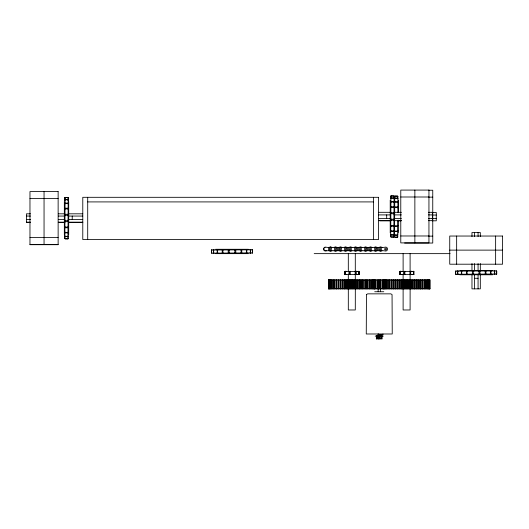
<?xml version="1.0" encoding="UTF-8"?>
<svg xmlns="http://www.w3.org/2000/svg" width="529" height="529" viewBox="0 0 529 529"><rect width="100%" height="100%" fill="white"/><g stroke="black" fill="none" stroke-linecap="round" stroke-linejoin="round"><path stroke-width="0.79" d="M222.24 253.146L222.24 249.787M241.753 253.146L241.753 249.787M466.386 274.267L466.386 270.908M485.9 274.267L485.9 270.908M349.16 271.496L349.239 274.604L349.16 271.496L350.072 271.245L350.072 274.604L349.16 274.359M403.964 271.496L404.05 274.604L403.964 271.496L404.877 271.245L404.877 274.604L403.964 274.359M64.842 200.193L65.087 199.631L68.201 199.936M64.842 200.498L65.087 199.301L68.201 199.631M64.842 236.337L67.95 236.675L68.201 235.782M68.201 236.086L67.95 236.642L68.201 236.337M390.713 198.692L390.964 197.806L394.072 198.137M394.528 198.844L394.773 197.952L397.887 198.282M390.713 234.843L393.821 235.174L394.072 234.281M394.528 234.988L397.636 235.326L397.887 234.433M64.842 198.051L65.087 197.403L67.95 197.403L68.201 197.853L67.95 238.877L65.087 238.877L64.842 238.42L65.087 197.403M64.842 198.349L65.087 197.707L64.842 198.157M64.842 238.116L65.087 238.572L67.95 238.572L68.201 237.924M67.95 238.877L68.201 238.229M390.713 196.55L390.964 195.902L393.821 195.902L394.072 196.358L393.821 237.078L390.964 237.078L390.713 236.622L390.964 195.902M394.528 196.702L394.773 196.054L397.636 196.054L397.887 196.51L397.887 212.499M393.821 237.078L394.072 236.43M394.773 196.054L394.528 236.767L394.773 237.223L397.636 237.223L397.887 236.575M64.842 204.082L65.087 203.03L68.201 203.209M64.842 232.767L67.95 232.945L68.201 231.894M390.713 202.581L390.964 201.536L394.072 201.714M394.528 202.733L394.773 201.681L397.887 201.86M390.713 231.266L393.821 231.444L394.072 230.399M394.528 231.418L397.636 231.596L397.887 230.545M366.452 294.554L366.266 333.984L392.24 333.984L392.055 294.554L390.845 293.853L367.662 293.853L366.458 294.554M67.95 238.572L68.201 238.116M397.636 237.223L397.636 220.249M64.842 209.325L65.087 208.228L68.201 208.228M64.842 227.741L67.95 227.748L68.201 226.65M390.713 207.831L390.964 206.727L394.072 206.733M394.528 207.976L394.773 206.879L397.887 206.879M390.713 226.247L393.821 226.253L394.072 225.149M394.528 226.399L397.636 226.399L397.887 225.301M228.217 253.146L228.217 249.787M235.782 253.146L235.782 249.787M472.364 274.267L472.364 270.908M479.922 274.267L479.922 270.908M217.221 253.146L217.221 249.787M246.779 253.146L246.779 249.787M461.367 274.267L461.367 270.908M490.925 274.267L490.925 270.908M64.842 199.631L65.087 199.301M64.842 199.936L65.087 199.605M67.95 236.972L68.201 236.642M390.713 198.137L390.964 197.806M394.528 198.282L394.773 197.952M393.821 235.174L394.072 234.843M397.636 235.326L397.887 234.988M64.842 215.422L64.842 214.205M68.201 221.77L68.201 220.553M390.713 213.921L390.713 212.711M394.072 220.269L394.072 219.052M356.116 274.359L355.898 274.604L355.898 271.245L356.116 274.359L355.164 274.604L355.164 271.245L356.116 271.496M410.702 274.604L410.702 271.245M356.863 274.604L357.181 274.359L356.235 274.604M411.668 274.604L411.985 274.359L411.04 274.604M228.389 250.032L229.434 249.787M234.565 253.146L235.61 252.895M472.529 271.159L473.581 270.908M478.712 274.267L479.757 274.015M213.643 253.146L213.313 250.032L213.643 249.787M250.349 253.146L250.686 250.032L250.349 249.787M457.79 274.267L457.459 271.159L457.79 270.908M494.496 274.267L494.827 274.015L494.496 270.908M65.087 214.377L68.201 214.205M64.842 221.77L67.95 221.598M390.964 212.876L394.072 212.711M390.713 220.269L393.821 220.104M410.921 274.359L409.968 274.604L409.968 271.245L410.921 271.496M345.741 271.245L345.325 271.496L346.197 271.245M400.546 271.245L400.129 271.496L401.002 271.245M222.24 250.032L223.337 249.787M240.662 253.146L241.76 252.895M466.38 271.159L467.484 270.908M484.802 274.267L485.906 274.015M211.415 250.032L252.128 249.787L252.584 250.032L252.584 252.895L211.864 253.146L211.415 252.895L211.415 250.032L212.063 249.787M455.562 271.159L496.275 270.908L496.731 271.159L496.731 274.015L456.011 274.267L455.562 274.015L455.562 271.159L456.203 270.908M344.769 271.496L359.178 271.496L359.178 274.359L358.642 274.604L345.252 274.604L344.769 274.359L344.769 271.496L345.556 271.245L345.556 274.604L344.769 274.359M399.574 271.496L413.982 271.496L413.982 274.359L413.447 274.604L400.056 274.604L399.574 274.359L399.574 271.496L400.36 271.245L400.36 274.604L399.574 274.359M217.042 250.032L218.087 249.787M245.906 253.146L246.95 252.895M461.189 271.159L462.234 270.908M490.052 274.267L491.097 274.015M251.936 253.146L252.584 252.895M496.083 274.267L496.731 274.015M413.982 274.359L413.361 274.604L413.447 271.245M213.313 250.032L214.205 249.787M249.794 253.146L250.686 252.895M457.459 271.159L458.352 270.908M493.941 274.267L494.827 274.015M428.84 190.235L432.755 190.235L432.755 243.042L404.586 243.042M390.964 196.021L393.821 196.021L394.072 196.55M394.773 196.166L397.636 196.166L397.887 196.702M400.777 197L428.94 197M428.84 197.145L432.755 197.145M65.087 197.515L67.95 197.515L68.201 198.051M390.964 198.137L393.821 198.137L394.072 198.692M394.773 198.282L397.636 198.282L397.887 198.844M29.968 198.494L58.137 198.494M87.708 201.913L373.593 201.913M390.964 202.052L393.821 202.052L394.072 202.581M394.773 202.197L397.636 202.197L397.887 202.733M65.087 203.546L67.95 203.546L68.201 204.082M390.964 207.381L393.821 207.381L394.072 207.831M394.773 207.527L397.636 207.527L397.887 207.976M65.087 208.876L67.95 208.876L68.201 209.325M378.579 212.314L390.825 212.314M394.092 212.314L401.438 212.314M428.378 212.314L432.464 212.314L432.464 220.666L428.378 220.666M432.193 212.466L436.273 212.466L436.273 220.811L432.193 220.811M390.964 213.597L394.072 213.921M30.53 213.815L26.45 213.815L26.45 222.464L30.53 222.464M58.289 213.815L64.822 213.815M68.902 213.815L82.782 213.815M378.566 214.9L390.779 214.9M394.045 214.9L401.405 214.9M428.378 214.9L432.464 214.9M432.186 215.045L436.273 215.045M65.087 215.098L68.201 215.422M26.45 216.057L30.537 216.057M58.322 216.057L64.862 216.057M68.135 216.057L82.782 216.057M378.566 218.417L390.779 218.417M394.045 218.417L401.405 218.417M428.378 218.417L432.464 218.417M432.186 218.57L436.273 218.57M390.713 219.052L393.821 219.383M26.45 219.581L30.537 219.581M58.322 219.581L64.862 219.581M68.135 219.581L82.782 219.581M378.579 220.666L390.825 220.666M394.092 220.666L401.438 220.666M64.842 220.553L67.95 220.877M390.554 220.811L379.941 220.811L379.941 220.163M397.901 220.811L401.167 220.811M26.45 222.16L30.53 222.16M58.289 222.16L64.822 222.16M68.902 222.16L82.782 222.16M58.289 222.464L64.822 222.464M68.902 222.464L82.782 222.464M390.713 225.149L390.964 225.599L393.821 225.599M394.528 225.301L394.773 225.751L397.636 225.751M64.842 226.65L65.087 227.1L67.95 227.1M390.713 230.399L390.964 230.928L393.821 230.928M394.528 230.545L394.773 231.074L397.636 231.074M64.842 231.894L65.087 232.423L67.95 232.423M390.713 234.281L390.964 234.843L393.821 234.843M394.528 234.433L394.773 234.988L397.636 234.988M400.777 235.98L428.94 235.98M428.84 236.132L432.755 236.132M64.842 235.782L65.087 236.337L67.95 236.337M390.713 236.43L390.964 236.959L393.821 236.959M394.528 236.575L394.773 237.111L397.636 237.111M29.968 237.475L58.137 237.475M64.842 237.924L65.087 238.46L67.95 238.46M64.842 238.229L65.087 238.764L67.95 238.764M29.968 244.391L58.137 244.391M215.561 249.285L248.438 249.285M234.565 249.787L235.61 250.032M240.662 249.787L241.76 250.032M245.906 249.787L246.95 250.032M249.794 249.787L250.686 250.032M251.936 249.787L252.584 250.032M449.736 250.124L502.55 250.124M211.415 252.895L212.063 253.146M213.313 252.895L214.205 253.146M217.042 252.895L218.087 253.146M222.24 252.895L223.337 253.146M228.389 252.895L229.434 253.146M215.561 253.642L248.438 253.642M314.193 253.642L450.08 253.642M459.708 270.412L492.585 270.412M478.712 270.908L479.757 271.159M484.802 270.908L485.906 271.159M490.052 270.908L491.097 271.159M493.941 270.908L494.827 271.159M496.083 270.908L496.731 271.159M413.916 271.496L413.361 271.245M455.562 274.015L456.203 274.267M457.459 274.015L458.352 274.267M461.189 274.015L462.234 274.267M466.38 274.015L467.484 274.267M472.529 274.015L473.581 274.267M459.708 274.769L492.585 274.769M474.553 278.287L478.071 278.287M429.945 288.854L328.469 288.854L328.489 279.907L429.945 279.907L429.932 288.854M374.717 291.737L383.796 291.737M375.167 336.1L379.108 336.1M379.683 336.1L383.34 336.1M378.149 336.239L379.114 336.239M379.683 336.239L380.364 336.239M378.824 338.071L377.197 338.071L377.197 335.538M379.69 338.071L381.316 338.071L381.316 335.538L379.69 335.538L379.657 338.21M401.002 274.604L400.129 274.359L400.546 274.604M346.197 274.604L345.325 274.359L345.741 274.604M411.04 271.245L411.985 271.496L411.668 271.245M356.235 271.245L357.181 271.496L356.863 271.245M64.842 236.642L65.087 236.972L65.087 236.337M67.95 197.707L68.201 198.157M67.95 197.82L68.201 198.349M68.201 200.193L67.95 199.301M67.95 199.936L68.201 200.498M64.842 236.086L65.087 236.642M496.619 271.159L496.619 274.015M495.633 236.04L495.633 264.202M494.496 271.159L494.496 274.015M490.581 271.159L490.581 274.015M485.252 271.159L485.252 274.015M480.319 236.602L480.319 232.522L471.974 232.522L471.974 236.602M480.319 263.541L480.319 270.888M480.319 274.154L480.319 288.854L471.974 288.854L471.974 274.154M479.036 271.159L479.036 274.015M478.071 232.522L478.071 236.608M478.071 263.574L478.071 270.934M478.071 274.201L478.071 288.854M474.553 232.522L474.553 236.608M474.553 263.574L474.553 270.934M474.553 274.201L474.553 288.854M473.257 271.159L473.257 274.015M471.974 263.541L471.974 270.888M467.034 271.159L467.034 274.015M461.705 271.159L461.705 274.015M457.79 271.159L457.79 274.015M456.653 236.04L456.653 264.202M455.674 271.159L455.674 274.015M429.839 279.907L429.839 288.854M429.608 279.907L429.608 288.854M429.482 279.907L429.482 288.854M429.072 279.907L429.072 288.854M428.867 279.907L428.867 288.854M428.285 279.907L428.285 288.854M428.014 279.907L428.014 288.854M427.26 279.907L427.26 288.854M426.923 279.907L426.923 288.854M426.01 279.907L426.01 288.854M425.614 279.907L425.614 288.854M424.549 279.907L424.549 288.854M424.093 279.907L424.093 288.854M422.889 279.907L422.889 288.854M422.473 279.907L422.473 288.854M422.38 279.907L422.38 288.854M421.051 279.907L421.051 288.854M420.853 279.907L420.853 288.854M420.515 279.907L420.515 288.854M420.495 279.907L420.495 288.854M418.459 279.907L418.459 288.854M417.176 279.907L417.176 288.854M416.925 279.907L416.925 288.854M416.29 279.907L416.29 288.854M415.179 279.907L415.179 288.854M414.862 190.083L414.862 242.897M414.676 279.907L414.676 288.854M414.491 279.907L414.491 288.854M414.022 279.907L414.022 288.854M413.037 279.907L413.037 288.854M412.342 279.907L412.349 288.854M411.668 279.907L411.668 288.854M410.848 279.907L410.848 288.854M410.352 271.496L410.352 274.359M410.101 253.642L410.101 271.602M410.101 274.055L410.101 279.768M410.14 279.907L410.101 309.974L403.118 309.974L403.118 288.748M409.949 279.907L409.949 288.854M409.254 279.907L409.254 288.854M408.613 279.907L408.613 288.854M407.892 279.907L407.892 288.854M407.515 279.907L407.515 288.854M406.821 279.907L406.821 288.854M406.358 279.907L406.358 288.854M405.637 279.907L405.637 288.854M405.075 279.907L405.075 288.854M404.612 271.496L404.612 274.359M404.381 279.907L404.381 288.854M404.11 279.907L404.11 288.854M403.369 279.907L403.369 288.854M403.118 253.642L403.118 271.602M403.118 274.055L403.118 279.768M402.648 279.907L402.648 288.854M401.961 279.907L401.961 288.854M401.881 279.907L401.881 288.854M401.18 279.907L401.18 288.854M400.268 279.907L400.268 288.854M399.812 271.496L399.812 274.359M399.6 279.907L399.6 288.854M399.025 279.907L399.025 288.854M398.383 200.2L398.383 212.724M398.383 220.163L398.383 233.077M397.953 279.907L397.953 288.854M397.636 197.952L397.636 198.282M397.636 201.681L397.636 202.197M397.636 206.879L397.636 207.527M397.312 279.907L397.312 288.854M396.955 279.907L396.955 288.854M395.738 279.907L395.738 288.854M395.123 279.907L395.123 288.854M394.991 279.907L394.991 288.854M394.773 225.751L394.773 226.399M394.773 231.074L394.773 231.596M394.773 234.988L394.773 235.326M393.821 197.806L393.821 198.137M393.821 201.536L393.821 202.052M393.821 206.727L393.821 207.381M393.821 212.876L393.821 213.597M393.636 279.907L393.636 288.854M393.12 279.907L393.12 288.854M393.06 279.907L393.06 288.854M391.678 279.907L391.678 288.854M391.149 279.907L391.149 288.854M390.964 219.383L390.964 220.104M390.964 225.599L390.964 226.253M390.964 230.928L390.964 231.444M390.964 234.843L390.964 235.174M390.217 200.048L390.217 232.932M389.886 279.907L389.886 288.854M389.41 279.907L389.41 288.854M388.279 279.907L388.279 288.854M387.856 279.907L387.856 288.854M386.871 279.907L386.871 288.854M386.692 214.9L386.692 218.417M386.507 279.907L386.507 288.854M385.674 279.907L385.674 288.854M385.376 279.907L385.376 288.854M384.715 279.907L384.715 288.854M384.484 279.907L384.484 288.854M383.988 279.907L383.988 288.854M383.829 279.907L383.829 288.854M383.512 279.907L383.512 288.854M383.426 279.907L383.426 288.854M382.943 333.984L382.943 334.692L378.063 334.692L378.063 333.984M382.725 279.907L382.725 288.854M382.057 279.907L382.057 288.854M382.064 334.692L382.15 338.917L376.357 338.917L376.357 335.393M381.224 335.538L381.224 338.071M380.761 279.907L380.761 288.854M380.384 279.907L380.364 291.737M379.776 335.538L379.776 338.071M379.571 336.1L379.571 338.21M379.505 279.907L379.505 288.854M378.995 279.907L378.995 288.854M378.943 334.692L378.943 338.917M378.85 334.692L378.85 338.917M378.731 336.173L378.731 338.071M378.592 279.907L378.592 288.854M378.334 333.984L378.334 334.692M378.149 288.715L378.149 291.737M377.653 279.907L377.653 288.854M377.283 335.538L377.283 338.071M376.879 279.907L376.879 288.854M376.45 335.393L376.45 338.917M375.398 279.907L375.398 288.854M374.889 279.907L374.889 288.854M374.803 279.907L374.803 288.854M374.677 279.907L374.677 288.854M374.267 279.907L374.267 288.854M374.063 279.907L374.063 288.854M373.593 197.31L373.593 239.558M373.481 279.907L373.481 288.854M373.209 279.907L373.209 288.854M372.456 279.907L372.456 288.854M372.118 279.907L372.118 288.854M371.206 279.907L371.206 288.854M370.809 279.907L370.809 288.854M369.745 279.907L369.745 288.854M369.288 279.907L369.288 288.854M368.085 279.907L368.085 288.854M367.576 279.907L367.576 288.854M366.247 279.907L366.247 288.854M366.048 279.907L366.048 288.854M365.691 279.907L365.711 288.854M364.25 279.907L364.276 288.854M363.654 279.907L363.654 288.854M362.372 279.907L362.372 288.854M362.12 279.907L362.12 288.854M361.486 279.907L361.486 288.854M360.375 279.907L360.375 288.854M359.872 279.907L359.872 288.854M359.687 279.907L359.687 288.854M359.217 279.907L359.217 288.854M358.232 279.907L358.232 288.854M357.538 279.907L357.538 288.854M356.863 279.907L356.863 288.854M356.043 279.907L356.043 288.854M355.541 271.496L355.541 274.359M355.296 253.642L355.296 271.602M355.296 274.055L355.296 279.768M355.336 279.907L355.296 309.974L348.313 309.974L348.313 288.748M355.144 279.907L355.144 288.854M354.45 279.907L354.45 288.854M353.808 279.907L353.808 288.854M353.088 279.907L353.088 288.854M352.711 279.907L352.711 288.854M352.016 279.907L352.016 288.854M351.554 279.907L351.554 288.854M350.833 279.907L350.833 288.854M350.271 279.907L350.271 288.854M349.808 271.496L349.808 274.359M349.576 279.907L349.576 288.854M349.305 279.907L349.305 288.854M348.565 279.907L348.565 288.854M348.313 253.642L348.313 271.602M348.313 274.055L348.313 279.768M347.844 279.907L347.844 288.854M347.156 279.907L347.156 288.854M347.07 279.907L347.07 288.854M346.369 279.907L346.369 288.854M345.463 279.907L345.463 288.854M345.007 271.496L345.007 274.359M344.901 279.907L344.901 288.854M344.796 279.907L344.796 288.854M344.22 279.907L344.22 288.854M343.149 279.907L343.149 288.854M342.501 279.907L342.501 288.854M342.151 279.907L342.151 288.854M340.934 279.907L340.934 288.854M340.319 279.907L340.319 288.854M340.187 279.907L340.187 288.854M338.831 279.907L338.831 288.854M338.256 279.907L338.256 288.854M336.874 279.907L336.874 288.854M336.662 279.907L336.662 288.854M336.345 279.907L336.345 288.854M335.082 279.907L335.082 288.854M334.606 279.907L334.606 288.854M333.475 279.907L333.475 288.854M333.052 279.907L333.052 288.854M332.067 279.907L332.067 288.854M331.703 279.907L331.703 288.854M330.87 279.907L330.87 288.854M330.572 279.907L330.572 288.854M329.911 279.907L329.911 288.854M329.673 279.907L329.673 288.854M329.183 279.907L329.183 288.854M329.025 279.907L329.025 288.854M328.707 279.907L328.621 288.854M328.575 279.907L328.522 288.854M252.472 250.032L252.472 252.895M250.349 250.032L250.349 252.895M246.435 250.032L246.435 252.895M241.112 250.032L241.112 252.895M234.889 250.032L234.889 252.895M229.11 250.032L229.11 252.895M222.888 250.032L222.888 252.895M217.558 250.032L217.558 252.895M213.643 250.032L213.643 252.895M211.527 250.032L211.527 252.895M87.708 197.31L87.708 239.558M72.222 216.057L72.222 219.581M68.697 201.549L68.697 234.731M67.95 203.03L67.95 203.546M67.95 208.228L67.95 208.876M67.95 214.377L67.95 215.098M65.087 220.877L65.087 221.598M65.087 227.1L65.087 227.748M65.087 232.423L65.087 232.945M64.34 201.549L64.34 234.731M44.052 191.584L44.052 244.391M371.966 250.462A1.971 1.971 0 0 1 369.176 250.462A1.971 1.971 0 0 1 369.176 247.671A1.971 1.971 0 0 1 371.966 247.671M364.17 247.671A1.971 1.971 0 0 1 366.961 247.671A1.971 1.971 0 0 1 366.961 250.462A1.971 1.971 0 0 1 364.17 250.462M381.984 250.462A1.971 1.971 0 0 1 379.194 250.462A1.971 1.971 0 0 1 379.194 247.671A1.971 1.971 0 0 1 381.984 247.671M374.188 247.671A1.971 1.971 0 0 1 376.972 247.671A1.971 1.971 0 0 1 376.972 250.462A1.971 1.971 0 0 1 374.188 250.462M361.948 250.462A1.971 1.971 0 0 1 359.165 250.462A1.971 1.971 0 0 1 359.165 247.671A1.971 1.971 0 0 1 361.948 247.671M366.352 250.435A1.58 1.58 0 0 1 364.779 250.435M364.448 247.949A1.58 1.58 0 0 1 364.779 247.698M366.352 247.698A1.58 1.58 0 0 1 366.683 247.949M356.341 250.435A1.58 1.58 0 0 1 354.761 250.435M354.437 247.949A1.58 1.58 0 0 1 354.761 247.698M356.341 247.698A1.58 1.58 0 0 1 356.665 247.949M354.152 247.671A1.971 1.971 0 0 1 356.943 247.671A1.971 1.971 0 0 1 356.943 250.462A1.971 1.971 0 0 1 354.152 250.462M376.37 250.435A1.58 1.58 0 0 1 374.79 250.435M374.466 247.949A1.58 1.58 0 0 1 374.79 247.698M376.37 247.698A1.58 1.58 0 0 1 376.694 247.949M381.376 250.435A1.58 1.58 0 0 1 379.802 250.435M361.347 250.435A1.58 1.58 0 0 1 359.766 250.435M371.365 250.435A1.58 1.58 0 0 1 369.784 250.435M351.937 250.462A1.971 1.971 0 0 1 349.147 250.462A1.971 1.971 0 0 1 349.147 247.671A1.971 1.971 0 0 1 351.937 247.671M341.919 250.462A1.971 1.971 0 0 1 339.129 250.462A1.971 1.971 0 0 1 339.129 247.671A1.971 1.971 0 0 1 341.919 247.671M334.123 247.671A1.971 1.971 0 0 1 336.913 247.671A1.971 1.971 0 0 1 336.913 250.462A1.971 1.971 0 0 1 334.123 250.462M344.141 247.671A1.971 1.971 0 0 1 346.925 247.671A1.971 1.971 0 0 1 346.925 250.462A1.971 1.971 0 0 1 344.141 250.462M331.901 250.462A1.971 1.971 0 0 1 329.117 250.462A1.971 1.971 0 0 1 329.117 247.671A1.971 1.971 0 0 1 331.901 247.671M341.311 250.435A1.58 1.58 0 0 1 339.737 250.435M339.413 247.949A1.58 1.58 0 0 1 339.737 247.698M341.311 247.698A1.58 1.58 0 0 1 341.641 247.949M336.305 250.435A1.58 1.58 0 0 1 334.731 250.435M334.401 247.949A1.58 1.58 0 0 1 334.731 247.698M336.305 247.698A1.58 1.58 0 0 1 336.636 247.949M326.287 250.435A1.58 1.58 0 0 1 324.713 250.435M324.389 250.184A1.58 1.58 0 0 1 324.138 249.853M323.979 249.476A1.58 1.58 0 0 1 323.979 248.656M324.389 247.949A1.58 1.58 0 0 1 325.09 247.546M331.299 250.435A1.58 1.58 0 0 1 329.719 250.435M329.395 247.949A1.58 1.58 0 0 1 329.719 247.698M331.299 247.698A1.58 1.58 0 0 1 331.623 247.949M346.323 250.435A1.58 1.58 0 0 1 344.743 250.435M344.419 247.949A1.58 1.58 0 0 1 344.743 247.698M346.323 247.698A1.58 1.58 0 0 1 346.647 247.949M351.329 250.435A1.58 1.58 0 0 1 349.755 250.435M359.112 274.359L358.556 274.604L358.556 271.245L359.178 271.496L359.178 274.359M330.513 247.096L329.997 247.162A7.704 7.704 0 0 1 326.009 247.162A1.971 1.971 0 0 0 323.53 249.066A1.971 1.971 0 0 0 326.009 250.971A7.704 7.704 0 0 1 329.997 250.971L331.022 250.971A7.704 7.704 0 0 1 335.009 250.971L336.027 250.971A7.704 7.704 0 0 1 340.015 250.971L341.033 250.971A7.704 7.704 0 0 1 345.02 250.971L346.045 250.971A7.704 7.704 0 0 1 350.033 250.971L351.051 250.971A7.704 7.704 0 0 1 355.038 250.971L356.057 250.971A7.704 7.704 0 0 1 360.044 250.971L361.069 250.971A7.704 7.704 0 0 1 365.056 250.971L366.075 250.971A7.704 7.704 0 0 1 370.062 250.971L371.08 250.971A7.704 7.704 0 0 1 375.068 250.971L376.093 250.971A7.704 7.704 0 0 1 380.08 250.971L381.098 250.971A7.704 7.704 0 0 1 385.086 250.971A1.971 1.971 0 0 0 387.565 249.066A1.971 1.971 0 0 0 385.086 247.162A7.704 7.704 0 0 1 381.098 247.162L380.08 247.162A7.704 7.704 0 0 1 376.093 247.162L375.068 247.162A7.704 7.704 0 0 1 371.08 247.162L370.062 247.162A7.704 7.704 0 0 1 366.075 247.162L365.056 247.162A7.704 7.704 0 0 1 361.069 247.162L360.044 247.162A7.704 7.704 0 0 1 356.057 247.162L355.038 247.162A7.704 7.704 0 0 1 351.051 247.162L350.033 247.162A7.704 7.704 0 0 1 346.045 247.162L345.02 247.162A7.704 7.704 0 0 1 341.033 247.162L340.015 247.162A7.704 7.704 0 0 1 336.027 247.162L335.009 247.162A7.704 7.704 0 0 1 331.022 247.162L330.513 247.096M428.94 190.083L400.777 190.083L400.777 242.897L428.94 242.897L428.94 190.083M58.137 191.584L29.968 191.584L29.968 244.696L58.137 244.696L58.137 191.584M378.526 197.31L82.782 197.31L82.782 239.558L378.526 239.558L378.526 197.31M502.55 236.04L449.736 236.04L449.736 264.202L502.55 264.202L502.55 236.04M419.087 288.854L419.087 279.907L419.054 288.854M370.062 249.787A0.886 0.886 0 0 0 371.457 249.146A0.886 0.886 0 0 0 370.201 248.26A0.886 0.886 0 0 0 370.062 249.787M375.14 249.833A0.886 0.886 0 0 0 376.469 249.066A0.886 0.886 0 0 0 375.14 248.299A0.886 0.886 0 0 0 375.14 249.833M360.044 249.787A0.886 0.886 0 0 0 361.439 249.146A0.886 0.886 0 0 0 360.189 248.26A0.886 0.886 0 0 0 360.044 249.787M380.073 249.787A0.886 0.886 0 0 0 381.475 249.146A0.886 0.886 0 0 0 380.219 248.26A0.886 0.886 0 0 0 380.073 249.787M385.152 249.833A0.886 0.886 0 0 0 386.481 249.066A0.886 0.886 0 0 0 385.152 248.299A0.886 0.886 0 0 0 385.152 249.833M365.122 249.833A0.886 0.886 0 0 0 366.452 249.066A0.886 0.886 0 0 0 365.122 248.299A0.886 0.886 0 0 0 365.122 249.833M340.015 249.787A0.886 0.886 0 0 0 341.41 249.146A0.886 0.886 0 0 0 340.154 248.26A0.886 0.886 0 0 0 340.015 249.787M345.087 249.833A0.886 0.886 0 0 0 346.422 249.066A0.886 0.886 0 0 0 345.087 248.299A0.886 0.886 0 0 0 345.087 249.833M329.997 249.787A0.886 0.886 0 0 0 331.392 249.146A0.886 0.886 0 0 0 330.142 248.26A0.886 0.886 0 0 0 329.997 249.787M350.026 249.787A0.886 0.886 0 0 0 351.421 249.146A0.886 0.886 0 0 0 350.172 248.26A0.886 0.886 0 0 0 350.026 249.787M355.104 249.833A0.886 0.886 0 0 0 356.434 249.066A0.886 0.886 0 0 0 355.104 248.299A0.886 0.886 0 0 0 355.104 249.833M335.075 249.833A0.886 0.886 0 0 0 336.404 249.066A0.886 0.886 0 0 0 335.075 248.299A0.886 0.886 0 0 0 335.075 249.833"/></g></svg>
